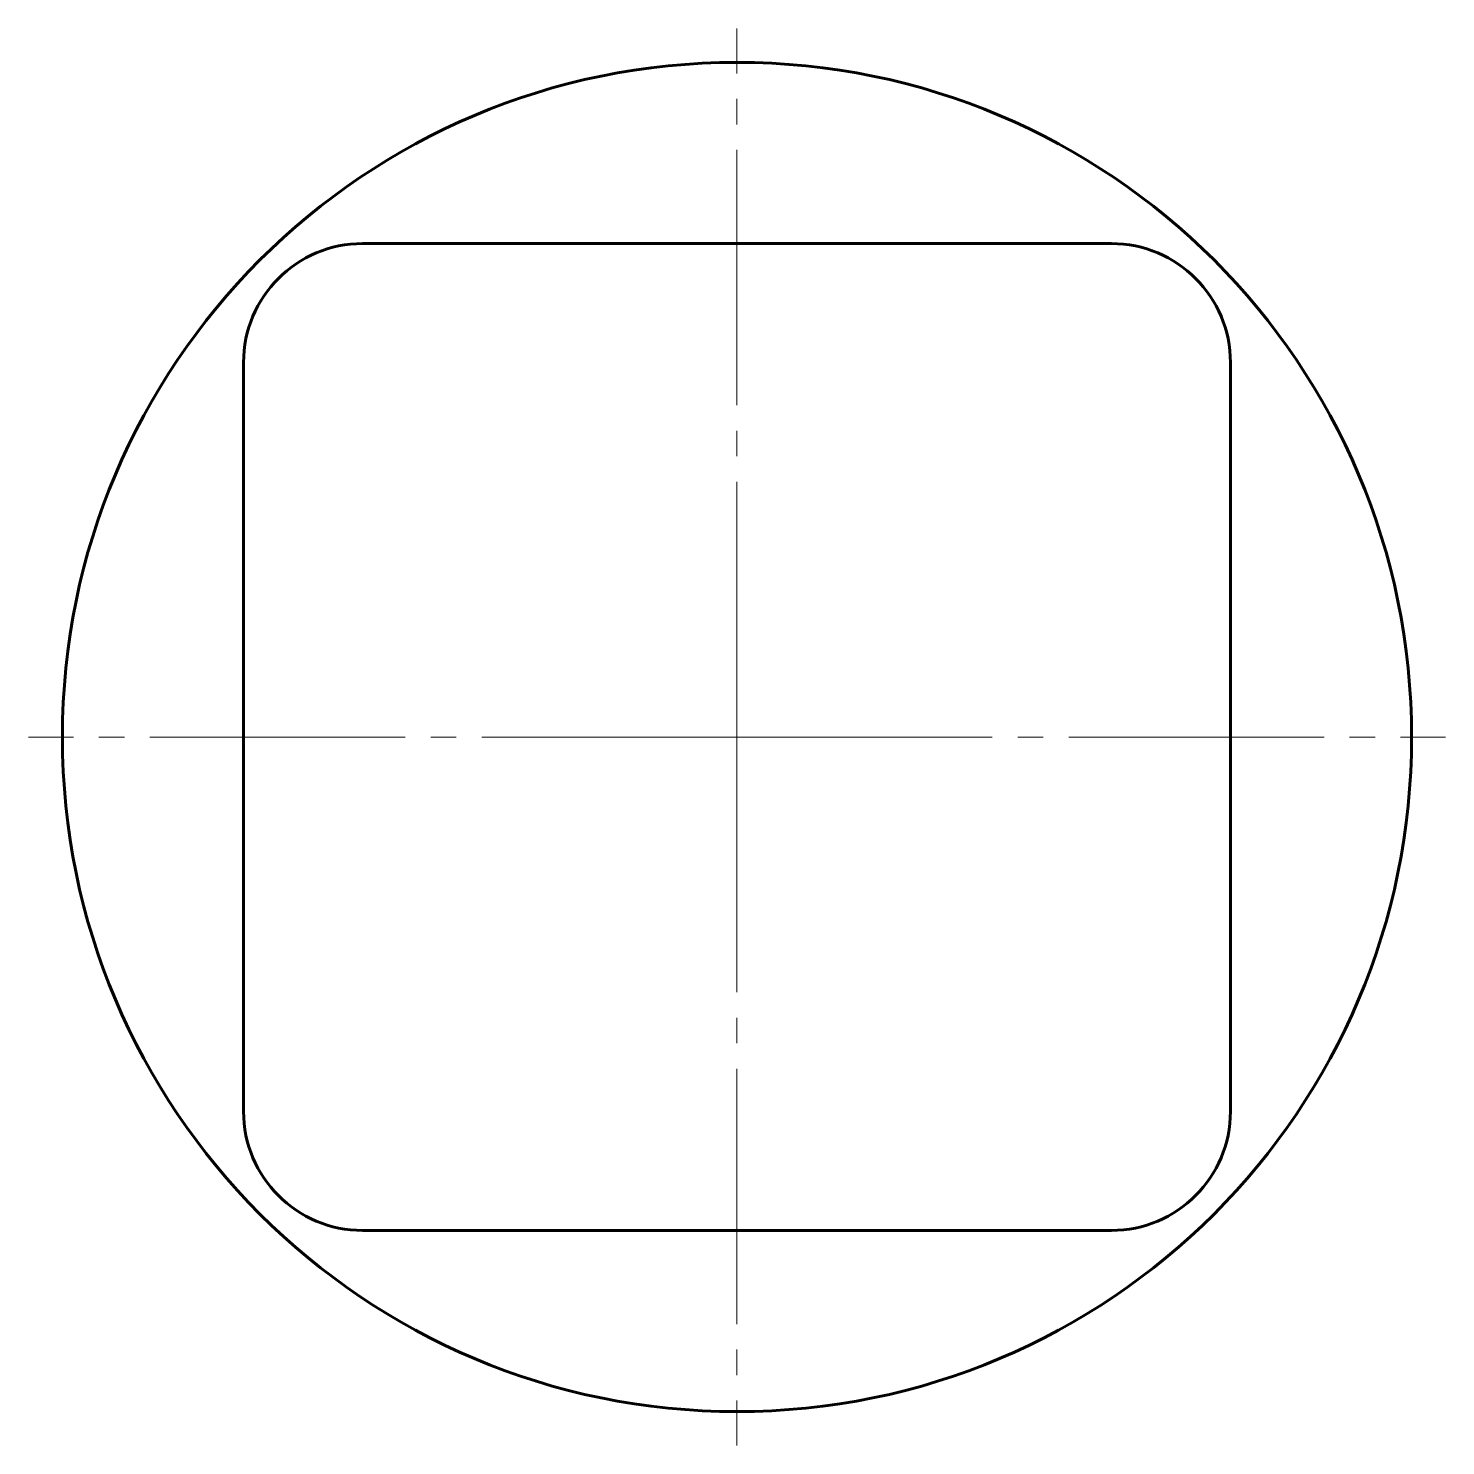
# Model space of a CAD drawing. Header units: millimetres. Extents: x -101 to 243, y -140 to 147.
# Drawn here: x 160 to 243.3, y -3.2 to 80.1 of the extents above; entities that cross this region are included whole.
import ezdxf

# ---------------------------------------------------------------- set-up
doc = ezdxf.new("R2010")
doc.units = ezdxf.units.MM
doc.linetypes.add('K5LT_AXLED', pattern=[19.5, 15, -1.5, 1.5, -1.5])
doc.linetypes.add('K5LT_BASIC', pattern=[0])
doc.layers.add('layer 1', color=7, linetype='Continuous')

# ---------------------------------------------------------------- blocks, each defined once
blk = doc.blocks.new('U0')
at = {"layer": 'layer 1', "color": 30, "linetype": 'K5LT_AXLED', "lineweight": 18, "true_color": 0xff8000}
for q in [(201.668, 80.073), (160.021, 38.425), (243.316, 38.425), (201.668, -3.222)]:
    blk.add_line((201.668, 38.425), q, dxfattribs=at)

msp = doc.modelspace()

# ---------------------------------------------------------------- linework, layer by layer
at = {"layer": 'layer 1', "color": 5, "linetype": 'K5LT_BASIC', "lineweight": 60, "true_color": 0x0000ff}
for p, q in [((223.668, 67.425), (179.668, 67.425)), ((172.668, 60.425), (172.668, 16.425)), ((230.668, 16.425), (230.668, 60.425)), ((179.668, 9.425), (223.668, 9.425))]:
    msp.add_line(p, q, dxfattribs=at)
msp.add_circle((201.668, 38.425), 39.647, dxfattribs=at)
for centre, start, end in [((179.668, 60.425), 90, 180), ((223.668, 60.425), 0, 90), ((179.668, 16.425), 180, 270), ((223.668, 16.425), 270, 0)]:
    msp.add_arc(centre, 7, start, end, dxfattribs=at)

# ---------------------------------------------------------------- block references
at = {"layer": 'layer 1'}
msp.add_blockref('U0', (0, 0), dxfattribs=at)

doc.saveas('drawing.dxf')
